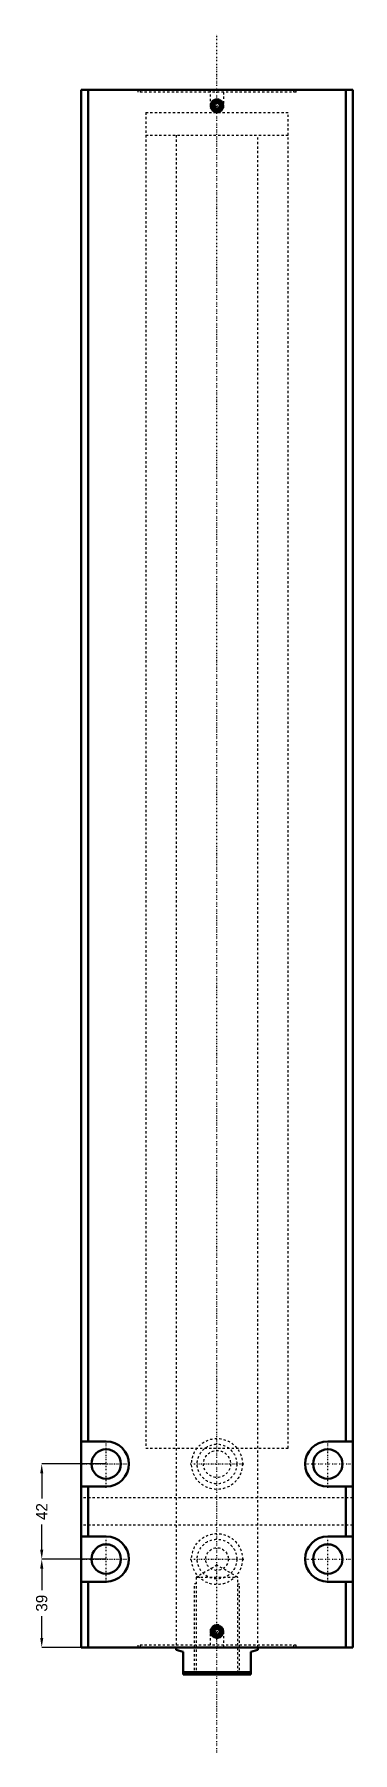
# Model space of a CAD drawing. Header units: millimetres. Extents: x -81 to 60, y -46 to 712.
import ezdxf

# ---------------------------------------------------------------- set-up
doc = ezdxf.new("R2010")
doc.units = ezdxf.units.MM
doc.linetypes.add('Center', pattern=[1.5, 0.45, -0.5, 0.05, -0.5])
doc.linetypes.add('Dashed', pattern=[2, 1, -1])
for name, color, linetype, lineweight in [('2d ConnectionPoints', 7, 'Continuous', 50), ('AM_0', 7, 'Continuous', 50), ('AM_5', 3, 'Continuous', 25), ('AM_7', 7, 'Center', 25), ('AM_9', 6, 'Dashed', 25)]:
    doc.layers.add(name, color=color, linetype=linetype, lineweight=lineweight)
doc.dimstyles.new('ISO-25', dxfattribs={"dimtxt": 2.5, "dimasz": 2.5, "dimexe": 1.25, "dimexo": 0.625, "dimtad": 1, "dimtxsty": 'Standard', "dimcen": 2.5, "dimadec": 0, "dimazin": 0, "dimtfac": 1, "dimtmove": 0, "dimatfit": 3, "dimfxl": 0, "dimarcsym": 0})

# ---------------------------------------------------------------- blocks, each defined once
blk = doc.blocks.new('1_JECX_MF_INLA_63_580_0_rod__0_in_JECX_MF_160_J_INLA_63_580_0__4')
at = {"layer": 'AM_0'}
for p, q in [((-18, 0), (-18, -1.03)), ((18, -1.03), (18, 0)), ((-15, -2), (-18, -1.03)), ((-15, -12), (-15, -2)), ((18, -1.03), (15, -2)), ((15, -2), (15, -12)), ((-15, -11), (15, -11)), ((-15, -12), (15, -12))]:
    blk.add_line(p, q, dxfattribs=at)
at = {"layer": 'AM_5', "linetype": 'Dashed'}
for p, q in [((-10, -12), (-10, 28)), ((-9.19, 28), (-10, 28)), ((9.19, 28), (10, 28)), ((10, -12), (10, 28))]:
    blk.add_line(p, q, dxfattribs=at)
at = {"layer": 'AM_7'}
blk.add_line((0, -46.5), (0, 712.5), dxfattribs=at)
at = {"layer": 'AM_9'}
for p, q in [((-31.5, 678), (31.5, 678)), ((-31.5, 678), (-31.5, 668)), ((31.5, 668), (31.5, 678)), ((-31.5, 668), (31.5, 668)), ((-18, 668), (-18, 0)), ((18, 0), (18, 668)), ((0, 36.3), (-9.19, 31)), ((-9.19, 31), (9.19, 31)), ((-9.19, 31), (-9.19, -11.19)), ((9.19, 31), (0, 36.3)), ((9.19, -11.19), (9.19, 31)), ((-9.19, -11.19), (-10, -12)), ((-9.19, -11.19), (9.19, -11.19)), ((10, -12), (9.19, -11.19))]:
    blk.add_line(p, q, dxfattribs=at)
blk = doc.blocks.new('2_JECX_MF_EXLA_63_580_0_body__0_in_JECX_MF_160_J_INLA_63_580_0__4')
at = {"layer": 'AM_0'}
for p, q in [((60, 688), (-60, 688)), ((-60, 688), (-60, 0)), ((-57, 688), (-57, 91)), ((57, 688), (57, 91)), ((60, 688), (60, 0)), ((-0.72, 682.25), (-1.44, 681)), ((-1.44, 681), (-0.72, 679.75)), ((0.72, 682.25), (-0.72, 682.25)), ((-0.72, 679.75), (0.72, 679.75)), ((1.44, 681), (0.72, 682.25)), ((0.72, 679.75), (1.44, 681)), ((-49, 91), (-60, 91)), ((60, 91), (49, 91)), ((-60, 71), (-49, 71)), ((-57, 71), (-57, 49)), ((49, 71), (60, 71)), ((57, 71), (57, 49)), ((-49, 49), (-60, 49)), ((60, 49), (49, 49)), ((-60, 29), (-49, 29)), ((-57, 29), (-57, 0)), ((49, 29), (60, 29)), ((57, 29), (57, 0)), ((-0.72, 8.25), (-1.44, 7)), ((0.72, 8.25), (-0.72, 8.25)), ((1.44, 7), (0.72, 8.25)), ((60, 0), (-60, 0)), ((-1.44, 7), (-0.72, 5.75)), ((-0.72, 5.75), (0.72, 5.75)), ((0.72, 5.75), (1.44, 7))]:
    blk.add_line(p, q, dxfattribs=at)
for centre, radius in [((0, 681), 2.73), ((0, 681), 2.4), ((0, 681), 1.9), ((-49, 81), 6.5), ((49, 81), 6.5), ((-49, 39), 6.5), ((49, 39), 6.5), ((0, 7), 2.73), ((0, 7), 2.4), ((0, 7), 1.9)]:
    blk.add_circle(centre, radius, dxfattribs=at)
for centre, start, end in [((-49, 81), 270, 90), ((49, 81), 90, 270), ((-49, 39), 270, 90), ((49, 39), 90, 270)]:
    blk.add_arc(centre, 10, start, end, dxfattribs=at)
at = {"layer": 'AM_5'}
for centre in [(0, 681), (0, 7)]:
    blk.add_arc(centre, 3, 75, 15, dxfattribs=at)
at = {"layer": 'AM_7'}
for p, q in [((-3.15, 681), (3.15, 681)), ((-49, 70.5), (-49, 91.5)), ((49, 70.5), (49, 91.5)), ((-59.5, 81), (-38.5, 81)), ((-11.81, 81), (11.81, 81)), ((38.5, 81), (59.5, 81)), ((-49, 28.5), (-49, 49.5)), ((49, 28.5), (49, 49.5)), ((-59.5, 39), (-38.5, 39)), ((-11.81, 39), (11.81, 39)), ((38.5, 39), (59.5, 39)), ((-3.15, 7), (3.15, 7))]:
    blk.add_line(p, q, dxfattribs=at)
at = {"layer": 'AM_9'}
for p, q in [((-35, 688), (-35, 687)), ((35, 687), (-35, 687)), ((-34, 688), (-34, 687)), ((-3, 688), (-3, 680)), ((3, 680), (3, 688)), ((34, 687), (34, 688)), ((35, 687), (35, 688)), ((-31.5, 678), (31.5, 678)), ((-31.5, 678), (-31.5, 88)), ((-3, 680), (0, 678.27)), ((-3, 680), (3, 680)), ((0, 678.27), (3, 680)), ((31.5, 88), (31.5, 678)), ((-31.5, 88), (31.5, 88)), ((-18, 88), (-18, 0)), ((18, 0), (18, 88)), ((60, 66), (-60, 66)), ((60, 54), (-60, 54)), ((0, 9.73), (-3, 8)), ((-3, 8), (3, 8)), ((-3, 8), (-3, 0)), ((3, 8), (0, 9.73)), ((3, 0), (3, 8)), ((35, 1), (-35, 1)), ((-35, 1), (-35, 0)), ((-34, 1), (-34, 0)), ((34, 0), (34, 1)), ((35, 0), (35, 1))]:
    blk.add_line(p, q, dxfattribs=at)
for centre, radius in [((0, 81), 11.25), ((0, 81), 8.75), ((0, 81), 6), ((0, 39), 11.25), ((0, 39), 8.75), ((0, 39), 5)]:
    blk.add_circle(centre, radius, dxfattribs=at)
blk = doc.blocks.new('*D3')
at = {"layer": 'AM_5', "color": 0, "lineweight": -2}
for p, q in [((-49, 81), (-77.5, 81)), ((-77.5, 76.83), (-77.5, 65.75)), ((-77.5, 43.17), (-77.5, 54.25)), ((-49, 39), (-77.5, 39))]:
    blk.add_line(p, q, dxfattribs=at)
at = {"layer": 'AM_5', "color": 0}
for points in [[(-76.81, 76.83), (-78.19, 76.83), (-77.5, 81)], [(-78.19, 43.17), (-76.81, 43.17), (-77.5, 39)]]:
    blk.add_solid(points, dxfattribs=at)
at = {"layer": 'Defpoints', "color": 0}
for p in [(-77.5, 81), (-49, 81), (-49, 39)]:
    blk.add_point(p, dxfattribs=at)
at = {"layer": 'AM_5', "color": 0, "insert": (-77.5, 60), "char_height": 5, "attachment_point": 5, "rotation": 90}
blk.add_mtext('42', dxfattribs=at)
blk = doc.blocks.new('*D4')
at = {"layer": 'AM_5', "color": 0, "lineweight": -2}
for p, q in [((-49, 39), (-77.5, 39)), ((-77.5, 34.83), (-77.5, 25.22)), ((-77.5, 4.17), (-77.5, 13.78)), ((-60, 0), (-77.5, 0))]:
    blk.add_line(p, q, dxfattribs=at)
at = {"layer": 'AM_5', "color": 0}
for points in [[(-76.81, 34.83), (-78.19, 34.83), (-77.5, 39)], [(-78.19, 4.17), (-76.81, 4.17), (-77.5, 0)]]:
    blk.add_solid(points, dxfattribs=at)
at = {"layer": 'Defpoints', "color": 0}
for p in [(-49, 39), (-77.5, 0), (-60, 0)]:
    blk.add_point(p, dxfattribs=at)
at = {"layer": 'AM_5', "color": 0, "insert": (-77.5, 19.5), "char_height": 5, "attachment_point": 5, "rotation": 90}
blk.add_mtext('39', dxfattribs=at)

msp = doc.modelspace()

# ---------------------------------------------------------------- linework, layer by layer
at = {"layer": '2d ConnectionPoints'}
msp.add_point((0, 0), dxfattribs=at)

# ---------------------------------------------------------------- block references
for name in ['1_JECX_MF_INLA_63_580_0_rod__0_in_JECX_MF_160_J_INLA_63_580_0__4', '2_JECX_MF_EXLA_63_580_0_body__0_in_JECX_MF_160_J_INLA_63_580_0__4']:
    msp.add_blockref(name, (0, 0))

# ---------------------------------------------------------------- dimensions: what is measured, and where the dimension line sits
at = {"layer": 'AM_5'}
for base, p2, text, picture, middle in [((-77.5, 81), (-49, 81), '42', '*D3', (-77.5, 60)), ((-77.5, 0), (-60, 0), '39', '*D4', (-77.5, 19.5))]:
    dim = msp.add_linear_dim(base=base, p1=(-49, 39), p2=p2, angle=90, text=text, dimstyle='ISO-25', override={"dimtxt": 5, "dimasz": 4.166667, "dimexe": 0, "dimexo": 0, "dimgap": 1.5}, dxfattribs=at)
    dim.commit()
    dim.dimension.update_dxf_attribs({"geometry": picture, "text_midpoint": middle, "dimtype": 160, "text_rotation": 90})

doc.saveas('drawing.dxf')
